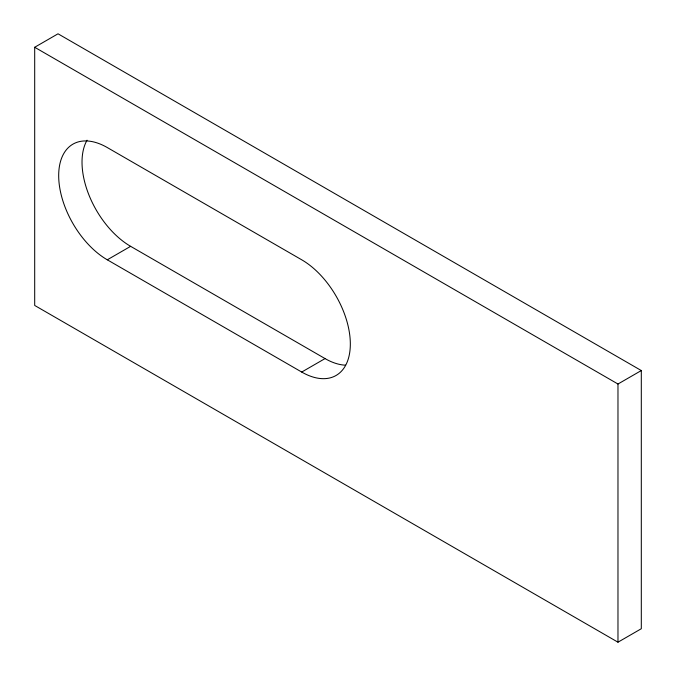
<?xml version="1.0" encoding="UTF-8"?>
<svg xmlns="http://www.w3.org/2000/svg" width="676" height="676" viewBox="0 0 676 676"><rect width="100%" height="100%" fill="white"/><g stroke="black" fill="none" stroke-linecap="round" stroke-linejoin="round"><path stroke-width="1.01" d="M34.696 47.269L58.026 33.8L641.304 370.549L641.304 628.731L617.974 642.2L34.696 305.451L34.696 47.269L617.974 384.019L641.304 370.549M107.29 259.804L301.716 372.053A68.741 39.69 60 0 0 350.329 343.991A68.741 39.69 60 0 0 301.716 259.804L107.29 147.554A68.741 39.69 60 0 0 58.685 175.616A68.741 39.69 60 0 0 107.29 259.804L130.629 246.334L325.046 358.584A68.741 39.69 60 0 0 345.605 365.184M301.716 372.053L325.046 358.584M617.974 384.019L617.974 642.2M130.629 246.334A68.741 39.69 60 0 1 87.035 140.211"/></g></svg>
